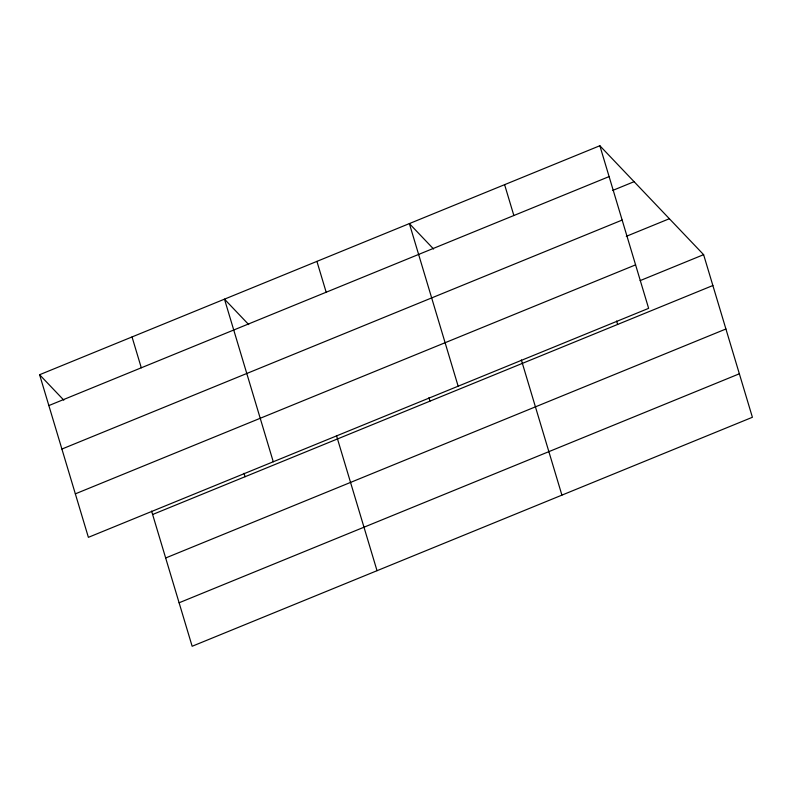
<?xml version="1.0" encoding="UTF-8"?>
<svg xmlns="http://www.w3.org/2000/svg" width="792" height="792" viewBox="0 0 792 792"><rect width="100%" height="100%" fill="white"/><g stroke="black" fill="none" stroke-linecap="round" stroke-linejoin="round"><path stroke-width="1.19" d="M599.851 145.738L648.628 308.345L88.387 537.332L39.6 374.725L599.851 145.738L703.613 254.668L752.4 417.275L192.149 646.262L151.589 511.078M48.857 405.573L609.107 176.586M612.553 190.496L634.095 181.685M61.895 449.054L622.146 220.067M626.284 236.333L669.369 218.721M75.339 493.852L635.59 264.865M640.124 280.625L703.613 254.668M152.618 514.503L712.869 285.516M165.667 557.984L725.918 328.997M179.101 602.781L739.352 373.794M433.59 249.025L409.365 223.591L458.152 386.199M248.708 324.591L224.482 299.158L273.27 461.766M39.6 374.725L63.825 400.158M616.602 321.017L617.631 324.443M504.603 184.665L513.859 215.513M521.354 359.944L561.914 495.129M428.918 397.723L429.947 401.158M316.919 261.38L326.175 292.228M336.471 435.511L377.032 570.695M244.035 473.289L245.065 476.715M132.036 336.947L141.293 367.795"/></g></svg>
